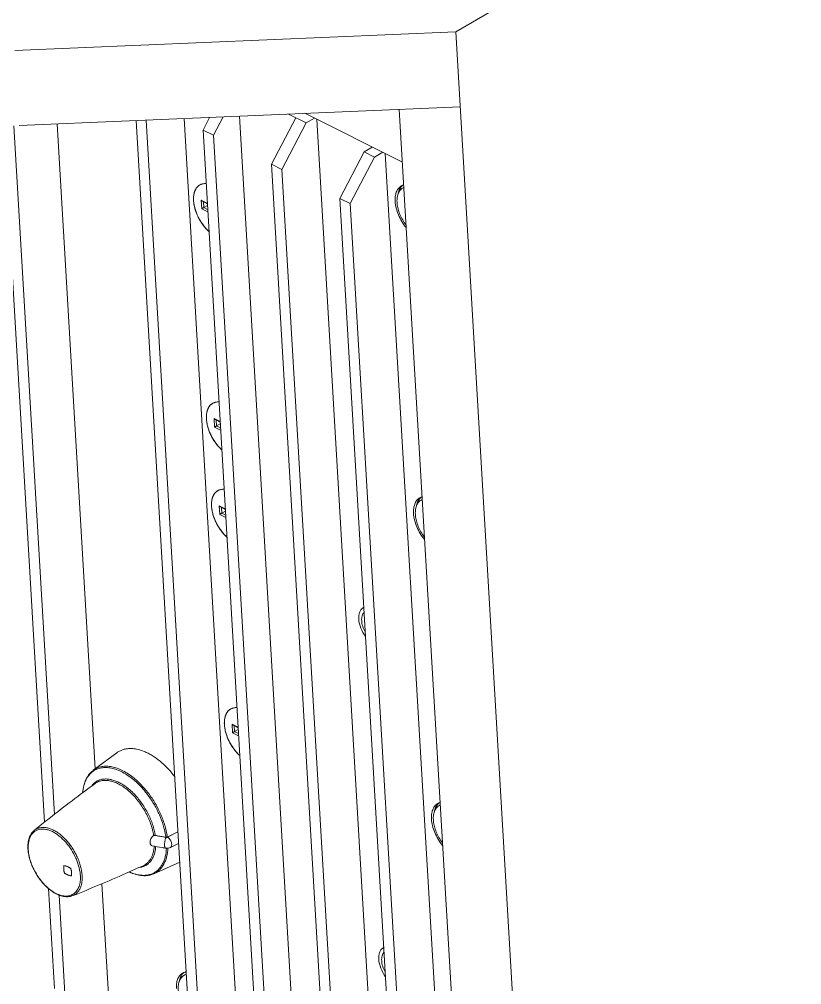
# Model space of a CAD drawing. Header units: millimetres. Extents: x 0 to 1782, y 0 to 1260.
# Drawn here: x 1368.5 to 1473.8, y 742.1 to 871.9 of the extents above; entities that cross this region are included whole.
import ezdxf

# ---------------------------------------------------------------- set-up
doc = ezdxf.new("R2010")
doc.units = ezdxf.units.MM
doc.header["$LTSCALE"] = 0.1
doc.layers.get('0').update_dxf_attribs({"lineweight": 13})

msp = doc.modelspace()

# ---------------------------------------------------------------- linework, layer by layer
for p, q in [((1427.26, 870.24), (1606.52, 975.22)), ((1427.26, 870.24), (1367.94, 867.74)), ((1440.11, 651.68), (1427.26, 870.24)), ((1368.53, 857.67), (1427.86, 860.17)), ((1419.64, 859.82), (1431.63, 655.92)), ((1398.24, 730.38), (1390.7, 858.6)), ((1394.13, 858.75), (1393.24, 857.04)), ((1394.65, 856.33), (1395.96, 858.82)), ((1406.02, 724.96), (1398.15, 858.92)), ((1405.71, 858.7), (1402.43, 852.44)), ((1404.73, 859.19), (1407.12, 858)), ((1420.06, 852.73), (1406.94, 859.29)), ((1407.12, 858), (1408.23, 858.64)), ((1416.62, 721.19), (1408.55, 858.48)), ((1371.94, 763.95), (1366.42, 857.92)), ((1373.25, 764.99), (1367.81, 857.62)), ((1378.73, 771.1), (1373.63, 857.88)), ((1391.64, 732.39), (1384.24, 858.33)), ((1393.05, 731.68), (1385.61, 858.39)), ((1403.84, 851.74), (1407.12, 858)), ((1400.83, 727.79), (1393.24, 857.04)), ((1393.24, 857.04), (1394.65, 856.33)), ((1402.25, 727.09), (1394.65, 856.33)), ((1416, 854.75), (1414.9, 854.11)), ((1414.9, 854.11), (1411.62, 847.85)), ((1413.04, 847.14), (1416.32, 853.4)), ((1416.32, 853.4), (1414.9, 854.11)), ((1416.32, 853.4), (1417.42, 854.05)), ((1425.82, 716.59), (1417.75, 853.88)), ((1410.03, 723.2), (1402.43, 852.44)), ((1402.43, 852.44), (1403.84, 851.74)), ((1411.44, 722.49), (1403.84, 851.74)), ((1420.09, 849.22), (1420.23, 849.31)), ((1393.06, 846.44), (1393, 847.61)), ((1393, 847.61), (1393.81, 847.2)), ((1393.15, 847.46), (1393.82, 847.13)), ((1393.29, 847.39), (1393.34, 846.62)), ((1393.34, 846.62), (1393.83, 846.91)), ((1419.22, 718.6), (1411.62, 847.85)), ((1411.62, 847.85), (1413.04, 847.14)), ((1420.63, 717.89), (1413.04, 847.14)), ((1393.88, 846.03), (1393.06, 846.44)), ((1393.34, 846.62), (1393.86, 846.35)), ((1394.79, 817.06), (1394.72, 818.24)), ((1394.72, 818.24), (1395.54, 817.83)), ((1395.61, 816.65), (1394.79, 817.06)), ((1394.88, 818.09), (1395.55, 817.76)), ((1395.02, 818.02), (1395.06, 817.24)), ((1395.06, 817.24), (1395.56, 817.53)), ((1395.06, 817.24), (1395.59, 816.98)), ((1395.41, 806.49), (1396.23, 806.08)), ((1395.48, 805.31), (1395.41, 806.49)), ((1422.56, 807.26), (1422.7, 807.34)), ((1396.3, 804.9), (1395.48, 805.31)), ((1395.57, 806.34), (1396.24, 806.01)), ((1395.71, 806.27), (1395.75, 805.49)), ((1395.75, 805.49), (1396.25, 805.78)), ((1395.75, 805.49), (1396.28, 805.23)), ((1397.14, 777.12), (1397.96, 776.71)), ((1397.21, 775.94), (1397.14, 777.12)), ((1397.29, 776.97), (1397.96, 776.63)), ((1397.44, 776.9), (1397.48, 776.12)), ((1398.03, 775.53), (1397.21, 775.94)), ((1397.48, 776.12), (1397.98, 776.41)), ((1397.48, 776.12), (1398.01, 775.86)), ((1378.48, 770.91), (1381.66, 773.27)), ((1384.13, 769.46), (1384.14, 769.45)), ((1384.13, 769.45), (1384.14, 769.44)), ((1424.97, 766.14), (1425.11, 766.22)), ((1389.86, 762.64), (1388.44, 761.93)), ((1389.86, 762.62), (1388.48, 761.93)), ((1386.82, 762.16), (1386.77, 762.17)), ((1388.2, 762.19), (1388.2, 762.17)), ((1388.2, 762.19), (1388.2, 762.18)), ((1388.29, 761.9), (1388.25, 761.9)), ((1388.48, 761.93), (1388.42, 761.9)), ((1389.95, 761.08), (1388.87, 760.54)), ((1386.62, 757), (1390.1, 758.57)), ((1375.55, 757.19), (1375.55, 757.2)), ((1375.55, 757.19), (1375.55, 757.2)), ((1375.55, 757.19), (1375.55, 757.19)), ((1373.26, 741.58), (1372.47, 755.01)), ((1380.56, 739.98), (1379.64, 755.65)), ((1374.67, 740.88), (1373.89, 754.13)), ((1390.67, 743.33), (1390.81, 743.41))]:
    msp.add_line(p, q)
for centre, radius, start, end in [((1393.48, 848.47), 1.36, 117.787, 120.3556), ((1393.48, 848.48), 1.35, 117.9075, 120.3689), ((1393.56, 848.04), 1.8, 86.8299, 92.1832), ((1420.6, 848.35), 1.36, 120.3715, 123.6903), ((1420.72, 848.14), 1.25, 113.009, 120.3448), ((1420.73, 848.13), 1.27, 112.015, 113.0166), ((1395.21, 819.1), 1.36, 117.787, 120.3556), ((1395.21, 819.1), 1.35, 117.9075, 120.3689), ((1395.28, 818.66), 1.8, 86.8299, 92.1832), ((1395.9, 807.35), 1.36, 117.787, 120.3556), ((1395.9, 807.35), 1.35, 117.9075, 120.3689), ((1395.97, 806.91), 1.8, 86.8299, 92.1832), ((1423.07, 806.39), 1.36, 120.3715, 123.6903), ((1423.19, 806.18), 1.25, 113.009, 120.3448), ((1423.2, 806.17), 1.27, 112.015, 113.0166), ((1397.7, 777.54), 1.8, 86.8299, 92.1832), ((1397.63, 777.97), 1.36, 117.787, 120.3556), ((1397.62, 777.98), 1.35, 117.9075, 120.3689), ((1378.88, 763.29), 6.73, 57.4213, 57.6237), ((1425.48, 765.27), 1.36, 120.3715, 123.6903), ((1425.61, 765.06), 1.25, 113.009, 120.3448), ((1425.61, 765.04), 1.27, 112.015, 113.0166), ((1390.95, 781.27), 19.56, 257.6299, 257.7705), ((1390.99, 781.43), 19.71, 257.7709, 258.2076), ((1391.12, 782.1), 20.4, 258.218, 260.0102), ((1391.26, 782.88), 21.19, 260.0116, 261.2978), ((1391.32, 783.25), 21.57, 261.2967, 261.8102), ((1378.69, 760.59), 9.64, 7.8651, 9.4801), ((1388.84, 761.56), 0.652, 148.7406, 149.562), ((1378.76, 760.61), 9.77, 7.8068, 9.5309), ((1374.87, 760.56), 5.14, 183.364, 183.7565), ((1386.46, 761.09), 0.33, 249.9302, 256.9614), ((1376.45, 757.74), 1.95, 176.4415, 178.8225), ((1376.59, 757.74), 2.09, 178.8273, 183.4188), ((1376.21, 757.76), 1.71, 168.7908, 174.0147), ((1376.35, 757.75), 1.85, 173.9545, 176.4526), ((1376.81, 757.75), 2.31, 183.3809, 187.6554), ((1376.98, 757.77), 2.48, 187.6098, 189.6548), ((1377.09, 757.79), 2.59, 189.6469, 191.623), ((1377.24, 757.82), 2.75, 191.626, 195.4488), ((1374.12, 755.81), 2.33, 67.5871, 71.6685), ((1374.01, 755.56), 2.6, 63.769, 67.5555), ((1372.4, 756.95), 3.15, 10.6681, 14.0105), ((1372.59, 756.99), 2.96, 8.9284, 10.6657), ((1372.73, 757.01), 2.83, 7.1346, 8.936), ((1372.94, 757.04), 2.61, 3.4957, 7.1768), ((1373.22, 757.05), 2.33, 359.3297, 3.3251), ((1370.51, 756.31), 6.48, 10.3249, 10.5832), ((1375.97, 759.05), 2.39, 242.7453, 244.5345), ((1375.81, 758.66), 1.97, 252.3518, 252.5976), ((1373.72, 757.02), 1.82, 350.1735, 354.9965), ((1373.53, 757.04), 2.02, 354.9262, 357.1451), ((1373.41, 757.05), 2.14, 357.1337, 359.3269), ((1371.61, 756.45), 5.14, 3.364, 3.7565), ((1371.68, 756.45), 5.31, 3.3646, 3.7571), ((1391.18, 742.46), 1.36, 120.3715, 123.6903), ((1391.3, 742.25), 1.25, 113.009, 120.3448), ((1391.44, 742.33), 1.25, 111.545, 120.354), ((1391.32, 742.21), 1.29, 104.8262, 112.9998)]:
    msp.add_arc(centre, radius, start, end)
for points, knots in [([(1391.97, 847.56), (1391.96, 847.67), (1391.96, 847.9), (1391.99, 848.24), (1392.04, 848.55), (1392.13, 848.84), (1392.26, 849.09), (1392.41, 849.32), (1392.59, 849.5), (1392.72, 849.6), (1392.8, 849.64)], [0, 0, 0, 0, 0.15055, 0.293037, 0.427267, 0.553533, 0.672518, 0.785404, 0.893869, 1, 1, 1, 1]), ([(1392.8, 849.64), (1392.75, 849.62), (1392.57, 849.5), (1392.43, 849.34), (1392.33, 849.21)], [0, 0, 0, 0, 0.245503, 1, 1, 1, 1]), ([(1392.85, 849.67), (1392.9, 849.7), (1393, 849.74), (1393.21, 849.81), (1393.38, 849.83), (1393.49, 849.84)], [0, 0, 0, 0, 0.243515, 0.490116, 1, 1, 1, 1]), ([(1393.65, 849.84), (1393.51, 849.84), (1393.23, 849.83), (1392.97, 849.73), (1392.85, 849.67)], [0, 0, 0, 0, 0.514654, 1, 1, 1, 1]), ([(1419.85, 849.48), (1419.71, 849.39), (1419.46, 849.15), (1419.21, 848.67), (1419.08, 848.08), (1419.07, 847.66), (1419.09, 847.44)], [0, 0, 0, 0, 0.214316, 0.446959, 0.708011, 1, 1, 1, 1]), ([(1419.79, 849.27), (1419.81, 849.31), (1419.9, 849.43), (1420, 849.54), (1420.09, 849.61)], [0, 0, 0, 0, 0.256546, 1, 1, 1, 1]), ([(1420.22, 849.66), (1420.19, 849.65), (1420.09, 849.62), (1419.99, 849.57), (1419.91, 849.53)], [0, 0, 0, 0, 0.252385, 1, 1, 1, 1]), ([(1392.03, 848.48), (1392.02, 848.41), (1391.96, 848.1), (1391.96, 847.79), (1391.97, 847.56)], [0, 0, 0, 0, 0.235944, 1, 1, 1, 1]), ([(1392.33, 849.21), (1392.3, 849.15), (1392.16, 848.93), (1392.08, 848.67), (1392.03, 848.48)], [0, 0, 0, 0, 0.23589, 1, 1, 1, 1]), ([(1420.55, 844.26), (1420.38, 844.48), (1420.08, 844.94), (1419.72, 845.67), (1419.46, 846.42), (1419.35, 847.05), (1419.32, 847.52), (1419.34, 847.85), (1419.39, 848.16), (1419.47, 848.44), (1419.58, 848.69), (1419.72, 848.91), (1419.89, 849.09), (1420.02, 849.18), (1420.09, 849.22)], [0, 0, 0, 0, 0.150904, 0.301466, 0.446812, 0.582614, 0.645936, 0.705803, 0.762107, 0.814916, 0.864497, 0.911348, 0.956203, 1, 1, 1, 1]), ([(1419.48, 848.47), (1419.5, 848.55), (1419.56, 848.83), (1419.67, 849.1), (1419.79, 849.27)], [0, 0, 0, 0, 0.267845, 1, 1, 1, 1]), ([(1394.04, 843.4), (1393.89, 843.53), (1393.61, 843.81), (1393.23, 844.28), (1392.89, 844.79), (1392.59, 845.33), (1392.35, 845.89), (1392.15, 846.45), (1392.03, 847.01), (1391.98, 847.38), (1391.97, 847.56)], [0, 0, 0, 0, 0.123441, 0.251131, 0.381216, 0.511729, 0.640682, 0.766165, 0.886427, 1, 1, 1, 1]), ([(1391.97, 847.56), (1391.97, 847.47), (1392.01, 847.12), (1392.08, 846.78), (1392.15, 846.52)], [0, 0, 0, 0, 0.239096, 1, 1, 1, 1]), ([(1393.15, 847.46), (1393.13, 847.47), (1393.1, 847.49), (1393.05, 847.54), (1393.02, 847.58), (1393, 847.61)], [0, 0, 0, 0, 0.24482, 0.494812, 1, 1, 1, 1]), ([(1419.09, 847.44), (1419.1, 847.14), (1419.21, 846.52), (1419.62, 845.3), (1420.14, 844.43), (1420.56, 843.91)], [0, 0, 0, 0, 0.231514, 0.481972, 1, 1, 1, 1]), ([(1392.15, 846.52), (1392.31, 845.93), (1392.81, 844.79), (1393.58, 843.82), (1394.03, 843.4)], [0, 0, 0, 0, 0.501814, 1, 1, 1, 1]), ([(1393.34, 846.62), (1393.31, 846.6), (1393.26, 846.57), (1393.19, 846.52), (1393.12, 846.48), (1393.08, 846.45), (1393.06, 846.44)], [0, 0, 0, 0, 0.275839, 0.558889, 0.804057, 1, 1, 1, 1]), ([(1393.7, 818.18), (1393.69, 818.3), (1393.69, 818.53), (1393.71, 818.87), (1393.77, 819.18), (1393.86, 819.46), (1393.98, 819.72), (1394.13, 819.94), (1394.31, 820.13), (1394.45, 820.23), (1394.52, 820.27)], [0, 0, 0, 0, 0.15055, 0.293037, 0.427267, 0.553533, 0.672518, 0.785404, 0.893869, 1, 1, 1, 1]), ([(1394.06, 819.83), (1394.03, 819.78), (1393.89, 819.55), (1393.8, 819.3), (1393.76, 819.1)], [0, 0, 0, 0, 0.23589, 1, 1, 1, 1]), ([(1394.52, 820.27), (1394.48, 820.24), (1394.3, 820.13), (1394.15, 819.97), (1394.06, 819.83)], [0, 0, 0, 0, 0.245503, 1, 1, 1, 1]), ([(1395.38, 820.46), (1395.24, 820.47), (1394.96, 820.45), (1394.69, 820.36), (1394.57, 820.3)], [0, 0, 0, 0, 0.514654, 1, 1, 1, 1]), ([(1394.58, 820.3), (1394.62, 820.32), (1394.72, 820.37), (1394.93, 820.44), (1395.1, 820.46), (1395.22, 820.46)], [0, 0, 0, 0, 0.243515, 0.490116, 1, 1, 1, 1]), ([(1393.76, 819.1), (1393.74, 819.03), (1393.69, 818.73), (1393.68, 818.42), (1393.7, 818.18)], [0, 0, 0, 0, 0.235944, 1, 1, 1, 1]), ([(1395.76, 814.02), (1395.62, 814.16), (1395.34, 814.44), (1394.96, 814.91), (1394.62, 815.42), (1394.32, 815.96), (1394.07, 816.52), (1393.88, 817.08), (1393.75, 817.63), (1393.71, 818), (1393.7, 818.18)], [0, 0, 0, 0, 0.123441, 0.251131, 0.381216, 0.511729, 0.640682, 0.766165, 0.886427, 1, 1, 1, 1]), ([(1393.7, 818.18), (1393.7, 818.1), (1393.73, 817.75), (1393.8, 817.41), (1393.87, 817.15)], [0, 0, 0, 0, 0.239096, 1, 1, 1, 1]), ([(1394.88, 818.09), (1394.86, 818.1), (1394.83, 818.12), (1394.78, 818.16), (1394.74, 818.21), (1394.72, 818.24)], [0, 0, 0, 0, 0.24482, 0.494812, 1, 1, 1, 1]), ([(1393.87, 817.15), (1394.03, 816.56), (1394.54, 815.42), (1395.31, 814.44), (1395.76, 814.03)], [0, 0, 0, 0, 0.501814, 1, 1, 1, 1]), ([(1395.06, 817.24), (1395.04, 817.23), (1394.99, 817.2), (1394.91, 817.15), (1394.85, 817.1), (1394.81, 817.08), (1394.79, 817.06)], [0, 0, 0, 0, 0.275839, 0.558889, 0.804057, 1, 1, 1, 1]), ([(1394.39, 806.43), (1394.38, 806.55), (1394.38, 806.78), (1394.4, 807.12), (1394.46, 807.43), (1394.55, 807.71), (1394.67, 807.97), (1394.82, 808.19), (1395, 808.38), (1395.14, 808.48), (1395.21, 808.52)], [0, 0, 0, 0, 0.15055, 0.293037, 0.427267, 0.553533, 0.672518, 0.785404, 0.893869, 1, 1, 1, 1]), ([(1394.75, 808.08), (1394.72, 808.03), (1394.58, 807.81), (1394.49, 807.55), (1394.45, 807.35)], [0, 0, 0, 0, 0.23589, 1, 1, 1, 1]), ([(1395.21, 808.52), (1395.17, 808.49), (1394.99, 808.38), (1394.84, 808.22), (1394.75, 808.08)], [0, 0, 0, 0, 0.245503, 1, 1, 1, 1]), ([(1396.07, 808.71), (1395.93, 808.72), (1395.65, 808.7), (1395.38, 808.61), (1395.26, 808.55)], [0, 0, 0, 0, 0.514654, 1, 1, 1, 1]), ([(1395.27, 808.55), (1395.31, 808.58), (1395.41, 808.62), (1395.63, 808.69), (1395.79, 808.71), (1395.91, 808.71)], [0, 0, 0, 0, 0.243515, 0.490116, 1, 1, 1, 1]), ([(1394.45, 807.35), (1394.43, 807.28), (1394.38, 806.98), (1394.37, 806.67), (1394.39, 806.43)], [0, 0, 0, 0, 0.235944, 1, 1, 1, 1]), ([(1395.57, 806.34), (1395.55, 806.35), (1395.52, 806.37), (1395.47, 806.42), (1395.43, 806.46), (1395.41, 806.49)], [0, 0, 0, 0, 0.24482, 0.494812, 1, 1, 1, 1]), ([(1422.31, 807.52), (1422.18, 807.43), (1421.93, 807.19), (1421.68, 806.71), (1421.55, 806.12), (1421.54, 805.7), (1421.55, 805.48)], [0, 0, 0, 0, 0.214316, 0.446959, 0.708011, 1, 1, 1, 1]), ([(1423.02, 802.29), (1422.85, 802.51), (1422.54, 802.97), (1422.18, 803.71), (1421.93, 804.46), (1421.81, 805.08), (1421.79, 805.56), (1421.8, 805.89), (1421.85, 806.19), (1421.93, 806.47), (1422.04, 806.73), (1422.18, 806.94), (1422.36, 807.12), (1422.49, 807.22), (1422.56, 807.26)], [0, 0, 0, 0, 0.150904, 0.301466, 0.446812, 0.582614, 0.645936, 0.705803, 0.762107, 0.814916, 0.864497, 0.911348, 0.956203, 1, 1, 1, 1]), ([(1421.95, 806.51), (1421.96, 806.58), (1422.03, 806.86), (1422.14, 807.14), (1422.26, 807.31)], [0, 0, 0, 0, 0.267845, 1, 1, 1, 1]), ([(1422.26, 807.31), (1422.28, 807.34), (1422.36, 807.47), (1422.47, 807.58), (1422.56, 807.65)], [0, 0, 0, 0, 0.256546, 1, 1, 1, 1]), ([(1422.69, 807.7), (1422.66, 807.69), (1422.55, 807.65), (1422.45, 807.61), (1422.38, 807.56)], [0, 0, 0, 0, 0.252385, 1, 1, 1, 1]), ([(1396.45, 802.27), (1396.31, 802.41), (1396.03, 802.69), (1395.65, 803.16), (1395.31, 803.67), (1395.01, 804.21), (1394.76, 804.77), (1394.57, 805.33), (1394.44, 805.88), (1394.4, 806.25), (1394.39, 806.43)], [0, 0, 0, 0, 0.123441, 0.251131, 0.381216, 0.511729, 0.640682, 0.766165, 0.886427, 1, 1, 1, 1]), ([(1394.39, 806.43), (1394.39, 806.35), (1394.42, 806), (1394.49, 805.66), (1394.56, 805.4)], [0, 0, 0, 0, 0.239096, 1, 1, 1, 1]), ([(1394.56, 805.4), (1394.72, 804.81), (1395.23, 803.67), (1396, 802.69), (1396.45, 802.28)], [0, 0, 0, 0, 0.501814, 1, 1, 1, 1]), ([(1395.75, 805.49), (1395.73, 805.48), (1395.68, 805.45), (1395.6, 805.4), (1395.54, 805.35), (1395.5, 805.33), (1395.48, 805.31)], [0, 0, 0, 0, 0.275839, 0.558889, 0.804057, 1, 1, 1, 1]), ([(1421.55, 805.48), (1421.57, 805.18), (1421.67, 804.56), (1422.09, 803.33), (1422.6, 802.47), (1423.03, 801.95)], [0, 0, 0, 0, 0.231514, 0.481972, 1, 1, 1, 1]), ([(1414.84, 792.81), (1414.73, 792.75), (1414.52, 792.58), (1414.3, 792.21), (1414.19, 791.75), (1414.18, 791.41), (1414.19, 791.24)], [0, 0, 0, 0, 0.214358, 0.445247, 0.705889, 1, 1, 1, 1]), ([(1414.19, 791.24), (1414.21, 790.83), (1414.42, 790), (1414.82, 789.25), (1415.08, 788.89)], [0, 0, 0, 0, 0.479158, 1, 1, 1, 1]), ([(1414.58, 791.04), (1414.57, 791.16), (1414.57, 791.37), (1414.62, 791.68), (1414.71, 791.91), (1414.81, 792.06), (1414.86, 792.13), (1414.89, 792.16)], [0, 0, 0, 0, 0.285889, 0.546444, 0.782781, 0.893381, 1, 1, 1, 1]), ([(1415.05, 789.53), (1414.98, 789.65), (1414.86, 789.9), (1414.71, 790.29), (1414.62, 790.67), (1414.58, 790.92), (1414.58, 791.04)], [0, 0, 0, 0, 0.263974, 0.521586, 0.768222, 1, 1, 1, 1]), ([(1397.8, 779.34), (1397.65, 779.35), (1397.37, 779.33), (1397.11, 779.24), (1396.99, 779.17)], [0, 0, 0, 0, 0.514654, 1, 1, 1, 1]), ([(1396.99, 779.18), (1397.04, 779.2), (1397.14, 779.25), (1397.35, 779.31), (1397.52, 779.34), (1397.63, 779.34)], [0, 0, 0, 0, 0.243515, 0.490116, 1, 1, 1, 1]), ([(1396.11, 777.06), (1396.11, 777.18), (1396.1, 777.41), (1396.13, 777.74), (1396.19, 778.06), (1396.28, 778.34), (1396.4, 778.6), (1396.55, 778.82), (1396.73, 779.01), (1396.87, 779.1), (1396.94, 779.15)], [0, 0, 0, 0, 0.15055, 0.293037, 0.427267, 0.553533, 0.672518, 0.785404, 0.893869, 1, 1, 1, 1]), ([(1396.18, 777.98), (1396.16, 777.91), (1396.11, 777.61), (1396.1, 777.29), (1396.11, 777.06)], [0, 0, 0, 0, 0.235944, 1, 1, 1, 1]), ([(1396.48, 778.71), (1396.44, 778.66), (1396.31, 778.43), (1396.22, 778.18), (1396.18, 777.98)], [0, 0, 0, 0, 0.23589, 1, 1, 1, 1]), ([(1396.94, 779.15), (1396.9, 779.12), (1396.72, 779), (1396.57, 778.84), (1396.48, 778.71)], [0, 0, 0, 0, 0.245503, 1, 1, 1, 1]), ([(1398.18, 772.9), (1398.04, 773.03), (1397.76, 773.32), (1397.38, 773.79), (1397.03, 774.3), (1396.74, 774.84), (1396.49, 775.39), (1396.3, 775.96), (1396.17, 776.51), (1396.12, 776.88), (1396.11, 777.06)], [0, 0, 0, 0, 0.123441, 0.251131, 0.381216, 0.511729, 0.640682, 0.766165, 0.886427, 1, 1, 1, 1]), ([(1396.11, 777.06), (1396.12, 776.97), (1396.15, 776.63), (1396.22, 776.28), (1396.29, 776.03)], [0, 0, 0, 0, 0.239096, 1, 1, 1, 1]), ([(1397.29, 776.97), (1397.28, 776.98), (1397.25, 776.99), (1397.19, 777.04), (1397.16, 777.08), (1397.14, 777.12)], [0, 0, 0, 0, 0.24482, 0.494812, 1, 1, 1, 1]), ([(1396.29, 776.03), (1396.45, 775.43), (1396.95, 774.3), (1397.73, 773.32), (1398.17, 772.9)], [0, 0, 0, 0, 0.501814, 1, 1, 1, 1]), ([(1397.48, 776.12), (1397.45, 776.1), (1397.4, 776.07), (1397.33, 776.03), (1397.26, 775.98), (1397.23, 775.95), (1397.21, 775.94)], [0, 0, 0, 0, 0.275839, 0.558889, 0.804057, 1, 1, 1, 1]), ([(1389.43, 770.07), (1389.13, 770.46), (1388.51, 771.19), (1387.5, 772.14), (1386.6, 772.79), (1385.88, 773.2), (1385.19, 773.52), (1384.49, 773.74), (1383.81, 773.84), (1383.32, 773.85), (1382.86, 773.8), (1382.43, 773.68), (1382.02, 773.51), (1381.78, 773.36), (1381.66, 773.27)], [0, 0, 0, 0, 0.158703, 0.310238, 0.452012, 0.518682, 0.582322, 0.700286, 0.754971, 0.807085, 0.857049, 0.905409, 0.952818, 1, 1, 1, 1]), ([(1378.48, 770.91), (1378.56, 770.98), (1378.73, 771.09), (1379.01, 771.23), (1379.3, 771.34), (1379.72, 771.44), (1380.29, 771.48), (1381, 771.4), (1381.74, 771.19), (1382.49, 770.85), (1383.25, 770.4), (1383.74, 770.04), (1383.98, 769.84)], [0, 0, 0, 0, 0.051355, 0.102742, 0.154612, 0.207397, 0.317091, 0.434497, 0.561185, 0.697827, 0.844333, 1, 1, 1, 1]), ([(1377.05, 767.91), (1377.07, 768.23), (1377.17, 768.83), (1377.41, 769.55), (1377.68, 770.05), (1377.91, 770.38), (1378.17, 770.67), (1378.37, 770.84), (1378.48, 770.91)], [0, 0, 0, 0, 0.278218, 0.534541, 0.655748, 0.773121, 0.887534, 1, 1, 1, 1]), ([(1377.06, 767.91), (1377.09, 768.22), (1377.19, 768.83), (1377.44, 769.53), (1377.72, 770.01), (1377.96, 770.33), (1378.23, 770.6), (1378.43, 770.76), (1378.53, 770.83)], [0, 0, 0, 0, 0.282464, 0.53968, 0.660214, 0.776344, 0.889175, 1, 1, 1, 1]), ([(1378.53, 770.83), (1378.62, 770.89), (1378.8, 770.99), (1379.08, 771.12), (1379.39, 771.21), (1379.82, 771.29), (1380.4, 771.3), (1381.12, 771.18), (1381.87, 770.93), (1382.64, 770.55), (1383.4, 770.06), (1383.89, 769.67), (1384.13, 769.46)], [0, 0, 0, 0, 0.050384, 0.101008, 0.152325, 0.204761, 0.314302, 0.432109, 0.55951, 0.696935, 0.844067, 1, 1, 1, 1]), ([(1370.56, 762.84), (1371.22, 763.38), (1373.9, 765.53), (1376.64, 767.61), (1378.72, 769.13)], [0, 0, 0, 0, 0.249609, 1, 1, 1, 1]), ([(1378.65, 769.22), (1378.62, 769.19), (1378.48, 769.08), (1378.36, 768.94), (1378.28, 768.83)], [0, 0, 0, 0, 0.246452, 1, 1, 1, 1]), ([(1382.48, 768.97), (1382.3, 769.09), (1381.95, 769.29), (1381.41, 769.52), (1380.96, 769.66), (1380.61, 769.72), (1380.28, 769.75), (1379.88, 769.75), (1379.43, 769.66), (1379.01, 769.49), (1378.76, 769.32), (1378.65, 769.22)], [0, 0, 0, 0, 0.152322, 0.295459, 0.429334, 0.492975, 0.55454, 0.672036, 0.783743, 0.89211, 1, 1, 1, 1]), ([(1378.72, 769.13), (1378.86, 769.24), (1379.16, 769.41), (1379.68, 769.55), (1380.24, 769.57), (1380.84, 769.49), (1381.46, 769.28), (1382.09, 768.98), (1382.72, 768.57), (1383.34, 768.07), (1383.93, 767.49), (1384.5, 766.83), (1385.01, 766.11), (1385.47, 765.35), (1385.87, 764.56), (1386.2, 763.75), (1386.45, 762.94), (1386.56, 762.4), (1386.6, 762.13)], [0, 0, 0, 0, 0.042896, 0.086749, 0.133035, 0.182853, 0.236833, 0.295192, 0.357806, 0.424268, 0.493969, 0.566145, 0.639923, 0.714372, 0.788532, 0.861441, 0.932204, 1, 1, 1, 1]), ([(1383.67, 768.04), (1383.57, 768.13), (1383.21, 768.46), (1382.81, 768.76), (1382.5, 768.96)], [0, 0, 0, 0, 0.259346, 1, 1, 1, 1]), ([(1383.98, 769.84), (1384.03, 769.8), (1384.22, 769.64), (1384.42, 769.46), (1384.56, 769.33)], [0, 0, 0, 0, 0.246592, 1, 1, 1, 1]), ([(1384.14, 769.45), (1384.2, 769.39), (1384.47, 769.14), (1384.73, 768.88), (1384.92, 768.68)], [0, 0, 0, 0, 0.245892, 1, 1, 1, 1]), ([(1384.56, 769.33), (1384.95, 768.96), (1385.68, 768.15), (1386.64, 766.81), (1387.43, 765.35), (1387.84, 764.32), (1388.01, 763.8)], [0, 0, 0, 0, 0.243892, 0.496632, 0.751093, 1, 1, 1, 1]), ([(1384.07, 767.64), (1384.04, 767.67), (1383.91, 767.81), (1383.77, 767.95), (1383.67, 768.04)], [0, 0, 0, 0, 0.252426, 1, 1, 1, 1]), ([(1386.82, 762.16), (1386.78, 762.4), (1386.68, 762.89), (1386.47, 763.61), (1386.2, 764.34), (1385.87, 765.05), (1385.49, 765.75), (1384.92, 766.64), (1384.43, 767.26), (1384.07, 767.64)], [0, 0, 0, 0, 0.116862, 0.238396, 0.363521, 0.491056, 0.619752, 0.748343, 1, 1, 1, 1]), ([(1384.92, 768.68), (1385.25, 768.32), (1385.89, 767.55), (1386.72, 766.28), (1387.4, 764.93), (1387.74, 763.99), (1387.89, 763.52)], [0, 0, 0, 0, 0.247549, 0.500823, 0.753678, 1, 1, 1, 1]), ([(1424.73, 766.4), (1424.59, 766.31), (1424.35, 766.07), (1424.1, 765.58), (1423.96, 765), (1423.96, 764.57), (1423.97, 764.35)], [0, 0, 0, 0, 0.214316, 0.446959, 0.708011, 1, 1, 1, 1]), ([(1424.67, 766.19), (1424.69, 766.22), (1424.78, 766.34), (1424.89, 766.45), (1424.97, 766.52)], [0, 0, 0, 0, 0.256546, 1, 1, 1, 1]), ([(1425.1, 766.57), (1425.08, 766.56), (1424.97, 766.53), (1424.87, 766.48), (1424.8, 766.44)], [0, 0, 0, 0, 0.252385, 1, 1, 1, 1]), ([(1425.43, 761.17), (1425.27, 761.39), (1424.96, 761.85), (1424.6, 762.59), (1424.34, 763.34), (1424.23, 763.96), (1424.21, 764.44), (1424.22, 764.76), (1424.27, 765.07), (1424.35, 765.35), (1424.46, 765.6), (1424.6, 765.82), (1424.77, 766), (1424.9, 766.1), (1424.97, 766.14)], [0, 0, 0, 0, 0.150904, 0.301466, 0.446812, 0.582614, 0.645936, 0.705803, 0.762107, 0.814916, 0.864497, 0.911348, 0.956203, 1, 1, 1, 1]), ([(1424.37, 765.38), (1424.38, 765.46), (1424.44, 765.74), (1424.56, 766.01), (1424.67, 766.19)], [0, 0, 0, 0, 0.267845, 1, 1, 1, 1]), ([(1388.01, 763.8), (1388.05, 763.67), (1388.21, 763.15), (1388.33, 762.62), (1388.4, 762.22)], [0, 0, 0, 0, 0.256265, 1, 1, 1, 1]), ([(1423.97, 764.35), (1423.99, 764.05), (1424.09, 763.44), (1424.5, 762.21), (1425.02, 761.34), (1425.44, 760.82)], [0, 0, 0, 0, 0.231514, 0.481972, 1, 1, 1, 1]), ([(1369.7, 760.31), (1369.68, 760.58), (1369.69, 760.96), (1369.77, 761.46), (1369.86, 761.8), (1369.98, 762.11), (1370.14, 762.39), (1370.33, 762.64), (1370.48, 762.78), (1370.56, 762.84)], [0, 0, 0, 0, 0.283362, 0.4157, 0.541959, 0.662648, 0.778519, 0.890553, 1, 1, 1, 1]), ([(1374.78, 761.23), (1374.51, 761.53), (1374.09, 761.95), (1373.47, 762.4), (1373.01, 762.67), (1372.55, 762.86), (1372.11, 762.98), (1371.68, 763.03), (1371.28, 763), (1370.91, 762.88), (1370.58, 762.69), (1370.3, 762.43), (1370.07, 762.1), (1369.89, 761.71), (1369.78, 761.26), (1369.72, 760.77), (1369.73, 760.43), (1369.74, 760.26)], [0, 0, 0, 0, 0.160803, 0.235796, 0.306368, 0.372213, 0.433314, 0.490015, 0.543078, 0.593699, 0.643426, 0.69395, 0.746834, 0.803299, 0.864128, 0.929702, 1, 1, 1, 1]), ([(1376.89, 757.5), (1376.85, 757.72), (1376.74, 758.15), (1376.53, 758.79), (1376.25, 759.43), (1375.92, 760.05), (1375.54, 760.65), (1375.12, 761.21), (1374.67, 761.71), (1374.19, 762.16), (1373.7, 762.54), (1373.19, 762.84), (1372.7, 763.06), (1372.21, 763.2), (1371.74, 763.25), (1371.3, 763.21), (1370.9, 763.08), (1370.66, 762.93), (1370.56, 762.84)], [0, 0, 0, 0, 0.06914, 0.14101, 0.214773, 0.289514, 0.364279, 0.438116, 0.510108, 0.579412, 0.645304, 0.707222, 0.764827, 0.818066, 0.86725, 0.913119, 0.956859, 1, 1, 1, 1]), ([(1387.89, 763.52), (1387.92, 763.41), (1388.05, 762.97), (1388.15, 762.53), (1388.2, 762.19)], [0, 0, 0, 0, 0.255586, 1, 1, 1, 1]), ([(1376.74, 756.79), (1376.73, 756.97), (1376.68, 757.35), (1376.56, 757.93), (1376.38, 758.51), (1376.07, 759.29), (1375.56, 760.23), (1375.05, 760.91), (1374.78, 761.23)], [0, 0, 0, 0, 0.11321, 0.23227, 0.356098, 0.483482, 0.743176, 1, 1, 1, 1]), ([(1386.6, 762.13), (1386.53, 762.08), (1386.39, 761.95), (1386.23, 761.71), (1386.15, 761.49), (1386.12, 761.3), (1386.12, 761.21), (1386.12, 761.17)], [0, 0, 0, 0, 0.24374, 0.503006, 0.76193, 0.884921, 1, 1, 1, 1]), ([(1386.12, 761.17), (1386.12, 761.13), (1386.13, 761.04), (1386.18, 760.92), (1386.25, 760.83), (1386.32, 760.8), (1386.35, 760.78)], [0, 0, 0, 0, 0.289119, 0.545989, 0.777594, 1, 1, 1, 1]), ([(1386.77, 762.17), (1386.74, 762.17), (1386.68, 762.17), (1386.63, 762.15), (1386.6, 762.13)], [0, 0, 0, 0, 0.514324, 1, 1, 1, 1]), ([(1388.25, 761.91), (1388.12, 761.92), (1387.65, 762), (1387.17, 762.09), (1386.82, 762.16)], [0, 0, 0, 0, 0.252737, 1, 1, 1, 1]), ([(1388.07, 760.8), (1388.07, 760.85), (1388.06, 760.95), (1388.07, 761.14), (1388.1, 761.34), (1388.15, 761.54), (1388.18, 761.67), (1388.23, 761.79), (1388.26, 761.86), (1388.28, 761.89)], [0, 0, 0, 0, 0.122962, 0.255599, 0.531637, 0.665752, 0.791113, 0.903654, 1, 1, 1, 1]), ([(1388.44, 761.93), (1388.41, 761.92), (1388.35, 761.9), (1388.28, 761.9), (1388.25, 761.91)], [0, 0, 0, 0, 0.486465, 1, 1, 1, 1]), ([(1388.42, 761.9), (1388.41, 761.9), (1388.36, 761.89), (1388.32, 761.89), (1388.29, 761.9)], [0, 0, 0, 0, 0.248679, 1, 1, 1, 1]), ([(1388.48, 761.93), (1388.54, 761.89), (1388.65, 761.8), (1388.79, 761.62), (1388.91, 761.42), (1388.99, 761.2), (1389.04, 760.98), (1389.03, 760.81), (1389.01, 760.7), (1388.97, 760.63), (1388.93, 760.57), (1388.89, 760.55), (1388.87, 760.54)], [0, 0, 0, 0, 0.123943, 0.265172, 0.415252, 0.564078, 0.701826, 0.820757, 0.872135, 0.918312, 0.960331, 1, 1, 1, 1]), ([(1375.71, 754.05), (1375.58, 753.99), (1375.28, 753.91), (1374.82, 753.89), (1374.33, 753.97), (1373.84, 754.13), (1373.34, 754.37), (1372.84, 754.69), (1372.35, 755.08), (1371.88, 755.53), (1371.44, 756.04), (1370.9, 756.78), (1370.44, 757.59), (1370.1, 758.44), (1369.9, 759.07), (1369.76, 759.7), (1369.71, 760.11), (1369.7, 760.31)], [0, 0, 0, 0, 0.045426, 0.092739, 0.142875, 0.196456, 0.253783, 0.314843, 0.379354, 0.446818, 0.516575, 0.587851, 0.731428, 0.802101, 0.870876, 0.937051, 1, 1, 1, 1]), ([(1376.74, 756.75), (1376.76, 756.5), (1376.75, 756.12), (1376.67, 755.63), (1376.58, 755.3), (1376.45, 755.01), (1376.3, 754.74), (1376.11, 754.52), (1375.9, 754.33), (1375.66, 754.18), (1375.4, 754.07), (1375.11, 754.01), (1374.81, 753.99), (1374.49, 754.01), (1374.05, 754.1), (1373.46, 754.33), (1372.78, 754.75), (1372.12, 755.32), (1371.49, 756), (1370.94, 756.77), (1370.46, 757.61), (1370.09, 758.48), (1369.84, 759.35), (1369.76, 759.94), (1369.74, 760.22)], [0, 0, 0, 0, 0.062321, 0.09111, 0.118308, 0.144039, 0.168473, 0.191884, 0.214613, 0.237064, 0.259668, 0.282838, 0.306942, 0.33227, 0.359033, 0.417219, 0.481771, 0.551976, 0.626511, 0.703662, 0.7815, 0.858046, 0.931413, 1, 1, 1, 1]), ([(1384.66, 757.85), (1384.81, 757.86), (1385.11, 757.92), (1385.53, 758.1), (1385.9, 758.36), (1386.22, 758.7), (1386.48, 759.1), (1386.68, 759.57), (1386.82, 760.1), (1386.87, 760.47), (1386.88, 760.67)], [0, 0, 0, 0, 0.117504, 0.231558, 0.345232, 0.461642, 0.583555, 0.713104, 0.851688, 1, 1, 1, 1]), ([(1386.68, 760.71), (1386.66, 760.41), (1386.59, 759.97), (1386.41, 759.42), (1386.24, 759.06), (1386.03, 758.75), (1385.78, 758.47), (1385.5, 758.25), (1385.3, 758.13), (1385.19, 758.08)], [0, 0, 0, 0, 0.286148, 0.418008, 0.543016, 0.662176, 0.776871, 0.888827, 1, 1, 1, 1]), ([(1388.21, 760.43), (1388.06, 760.46), (1387.44, 760.55), (1386.84, 760.67), (1386.39, 760.77)], [0, 0, 0, 0, 0.253628, 1, 1, 1, 1]), ([(1388.32, 760.43), (1388.3, 760.05), (1388.23, 759.5), (1388.02, 758.81), (1387.82, 758.36), (1387.58, 757.95), (1387.29, 757.6), (1386.95, 757.31), (1386.7, 757.16), (1386.57, 757.09)], [0, 0, 0, 0, 0.286815, 0.419103, 0.54447, 0.663814, 0.778402, 0.889843, 1, 1, 1, 1]), ([(1388.51, 760.43), (1388.49, 760.04), (1388.42, 759.46), (1388.19, 758.75), (1387.97, 758.27), (1387.71, 757.86), (1387.39, 757.5), (1387.03, 757.21), (1386.76, 757.06), (1386.62, 757)], [0, 0, 0, 0, 0.287333, 0.419462, 0.544507, 0.663476, 0.777806, 0.889298, 1, 1, 1, 1]), ([(1388.21, 760.43), (1388.2, 760.44), (1388.18, 760.44), (1388.16, 760.47), (1388.13, 760.5), (1388.11, 760.54), (1388.1, 760.6), (1388.08, 760.68), (1388.07, 760.75), (1388.07, 760.8)], [0, 0, 0, 0, 0.069391, 0.148313, 0.243064, 0.356604, 0.489822, 0.642399, 1, 1, 1, 1]), ([(1388.21, 760.43), (1388.32, 760.42), (1388.55, 760.42), (1388.77, 760.49), (1388.87, 760.54)], [0, 0, 0, 0, 0.501207, 1, 1, 1, 1]), ([(1374.54, 758.1), (1374.53, 758.06), (1374.5, 757.9), (1374.5, 757.74), (1374.51, 757.61)], [0, 0, 0, 0, 0.240671, 1, 1, 1, 1]), ([(1374.51, 757.61), (1374.51, 757.57), (1374.52, 757.39), (1374.56, 757.22), (1374.59, 757.09)], [0, 0, 0, 0, 0.241913, 1, 1, 1, 1]), ([(1374.85, 758.02), (1374.82, 758.03), (1374.72, 758.06), (1374.61, 758.08), (1374.54, 758.1)], [0, 0, 0, 0, 0.258365, 1, 1, 1, 1]), ([(1375.46, 757.72), (1375.31, 757.82), (1375.02, 757.98), (1374.69, 758.07), (1374.54, 758.1)], [0, 0, 0, 0, 0.527946, 1, 1, 1, 1]), ([(1375.46, 757.72), (1375.44, 757.73), (1375.34, 757.8), (1375.24, 757.85), (1375.16, 757.89)], [0, 0, 0, 0, 0.255344, 1, 1, 1, 1]), ([(1375.55, 757.19), (1375.54, 757.23), (1375.53, 757.41), (1375.5, 757.59), (1375.46, 757.72)], [0, 0, 0, 0, 0.241102, 1, 1, 1, 1]), ([(1375.52, 756.71), (1375.53, 756.75), (1375.55, 756.91), (1375.55, 757.07), (1375.55, 757.19)], [0, 0, 0, 0, 0.238664, 1, 1, 1, 1]), ([(1385.19, 758.08), (1384.41, 757.73), (1381.27, 756.32), (1378.11, 754.99), (1375.71, 754.05)], [0, 0, 0, 0, 0.250384, 1, 1, 1, 1]), ([(1376.98, 756.8), (1376.97, 756.86), (1376.96, 757.08), (1376.92, 757.31), (1376.89, 757.47)], [0, 0, 0, 0, 0.244001, 1, 1, 1, 1]), ([(1386.57, 757.09), (1386.46, 757.03), (1386.23, 756.93), (1385.86, 756.83), (1385.47, 756.78), (1384.91, 756.78), (1384.17, 756.9), (1383.6, 757.11), (1383.31, 757.24)], [0, 0, 0, 0, 0.110818, 0.223645, 0.339774, 0.460308, 0.717531, 1, 1, 1, 1]), ([(1386.62, 757), (1386.51, 756.95), (1386.26, 756.86), (1385.88, 756.77), (1385.48, 756.73), (1384.91, 756.74), (1384.17, 756.88), (1383.59, 757.09), (1383.31, 757.23)], [0, 0, 0, 0, 0.112466, 0.226878, 0.344251, 0.465458, 0.721782, 1, 1, 1, 1]), ([(1374.59, 757.09), (1374.74, 756.99), (1375.04, 756.83), (1375.36, 756.73), (1375.52, 756.71)], [0, 0, 0, 0, 0.524182, 1, 1, 1, 1]), ([(1374.59, 757.09), (1374.62, 757.07), (1374.71, 757.01), (1374.8, 756.96), (1374.87, 756.92)], [0, 0, 0, 0, 0.254678, 1, 1, 1, 1]), ([(1374.94, 756.89), (1374.96, 756.88), (1375.05, 756.84), (1375.14, 756.8), (1375.21, 756.78)], [0, 0, 0, 0, 0.255426, 1, 1, 1, 1]), ([(1375.22, 756.78), (1375.25, 756.77), (1375.34, 756.74), (1375.45, 756.72), (1375.52, 756.71)], [0, 0, 0, 0, 0.256407, 1, 1, 1, 1]), ([(1375.71, 754.05), (1375.82, 754.09), (1376.03, 754.19), (1376.3, 754.42), (1376.53, 754.7), (1376.72, 755.03), (1376.86, 755.41), (1376.95, 755.83), (1376.99, 756.29), (1376.99, 756.6), (1376.98, 756.77)], [0, 0, 0, 0, 0.107474, 0.215669, 0.327397, 0.445042, 0.570355, 0.704408, 0.847652, 1, 1, 1, 1]), ([(1417.53, 747.07), (1417.42, 747.01), (1417.21, 746.84), (1416.99, 746.47), (1416.87, 746.01), (1416.87, 745.67), (1416.88, 745.5)], [0, 0, 0, 0, 0.214358, 0.445247, 0.705889, 1, 1, 1, 1]), ([(1416.88, 745.5), (1416.9, 745.09), (1417.11, 744.26), (1417.51, 743.51), (1417.76, 743.15)], [0, 0, 0, 0, 0.479158, 1, 1, 1, 1]), ([(1417.27, 745.3), (1417.26, 745.42), (1417.26, 745.63), (1417.31, 745.94), (1417.4, 746.17), (1417.49, 746.32), (1417.55, 746.39), (1417.58, 746.42)], [0, 0, 0, 0, 0.285889, 0.546444, 0.782781, 0.893381, 1, 1, 1, 1]), ([(1417.73, 743.79), (1417.67, 743.91), (1417.54, 744.16), (1417.4, 744.55), (1417.31, 744.93), (1417.27, 745.18), (1417.27, 745.3)], [0, 0, 0, 0, 0.263974, 0.521586, 0.768222, 1, 1, 1, 1]), ([(1390.43, 743.59), (1390.29, 743.5), (1390.04, 743.26), (1389.79, 742.77), (1389.66, 742.18), (1389.65, 741.76), (1389.66, 741.54)], [0, 0, 0, 0, 0.214316, 0.446959, 0.708011, 1, 1, 1, 1]), ([(1391.3, 738.15), (1391.12, 738.37), (1390.78, 738.83), (1390.37, 739.59), (1390.08, 740.37), (1389.94, 741.02), (1389.9, 741.52), (1389.91, 741.87), (1389.95, 742.2), (1390.03, 742.49), (1390.14, 742.76), (1390.28, 742.99), (1390.46, 743.18), (1390.6, 743.28), (1390.67, 743.33)], [0, 0, 0, 0, 0.148857, 0.298854, 0.444687, 0.581514, 0.645388, 0.705752, 0.762445, 0.815496, 0.865147, 0.9119, 0.956519, 1, 1, 1, 1]), ([(1390.06, 742.57), (1390.07, 742.65), (1390.14, 742.93), (1390.25, 743.2), (1390.37, 743.38)], [0, 0, 0, 0, 0.267845, 1, 1, 1, 1]), ([(1390.37, 743.38), (1390.39, 743.41), (1390.48, 743.53), (1390.58, 743.64), (1390.67, 743.71)], [0, 0, 0, 0, 0.256546, 1, 1, 1, 1]), ([(1390.96, 743.8), (1390.91, 743.79), (1390.75, 743.76), (1390.6, 743.69), (1390.49, 743.63)], [0, 0, 0, 0, 0.255026, 1, 1, 1, 1])]:
    msp.add_open_spline(points, degree=3, knots=knots)

doc.saveas('drawing.dxf')
